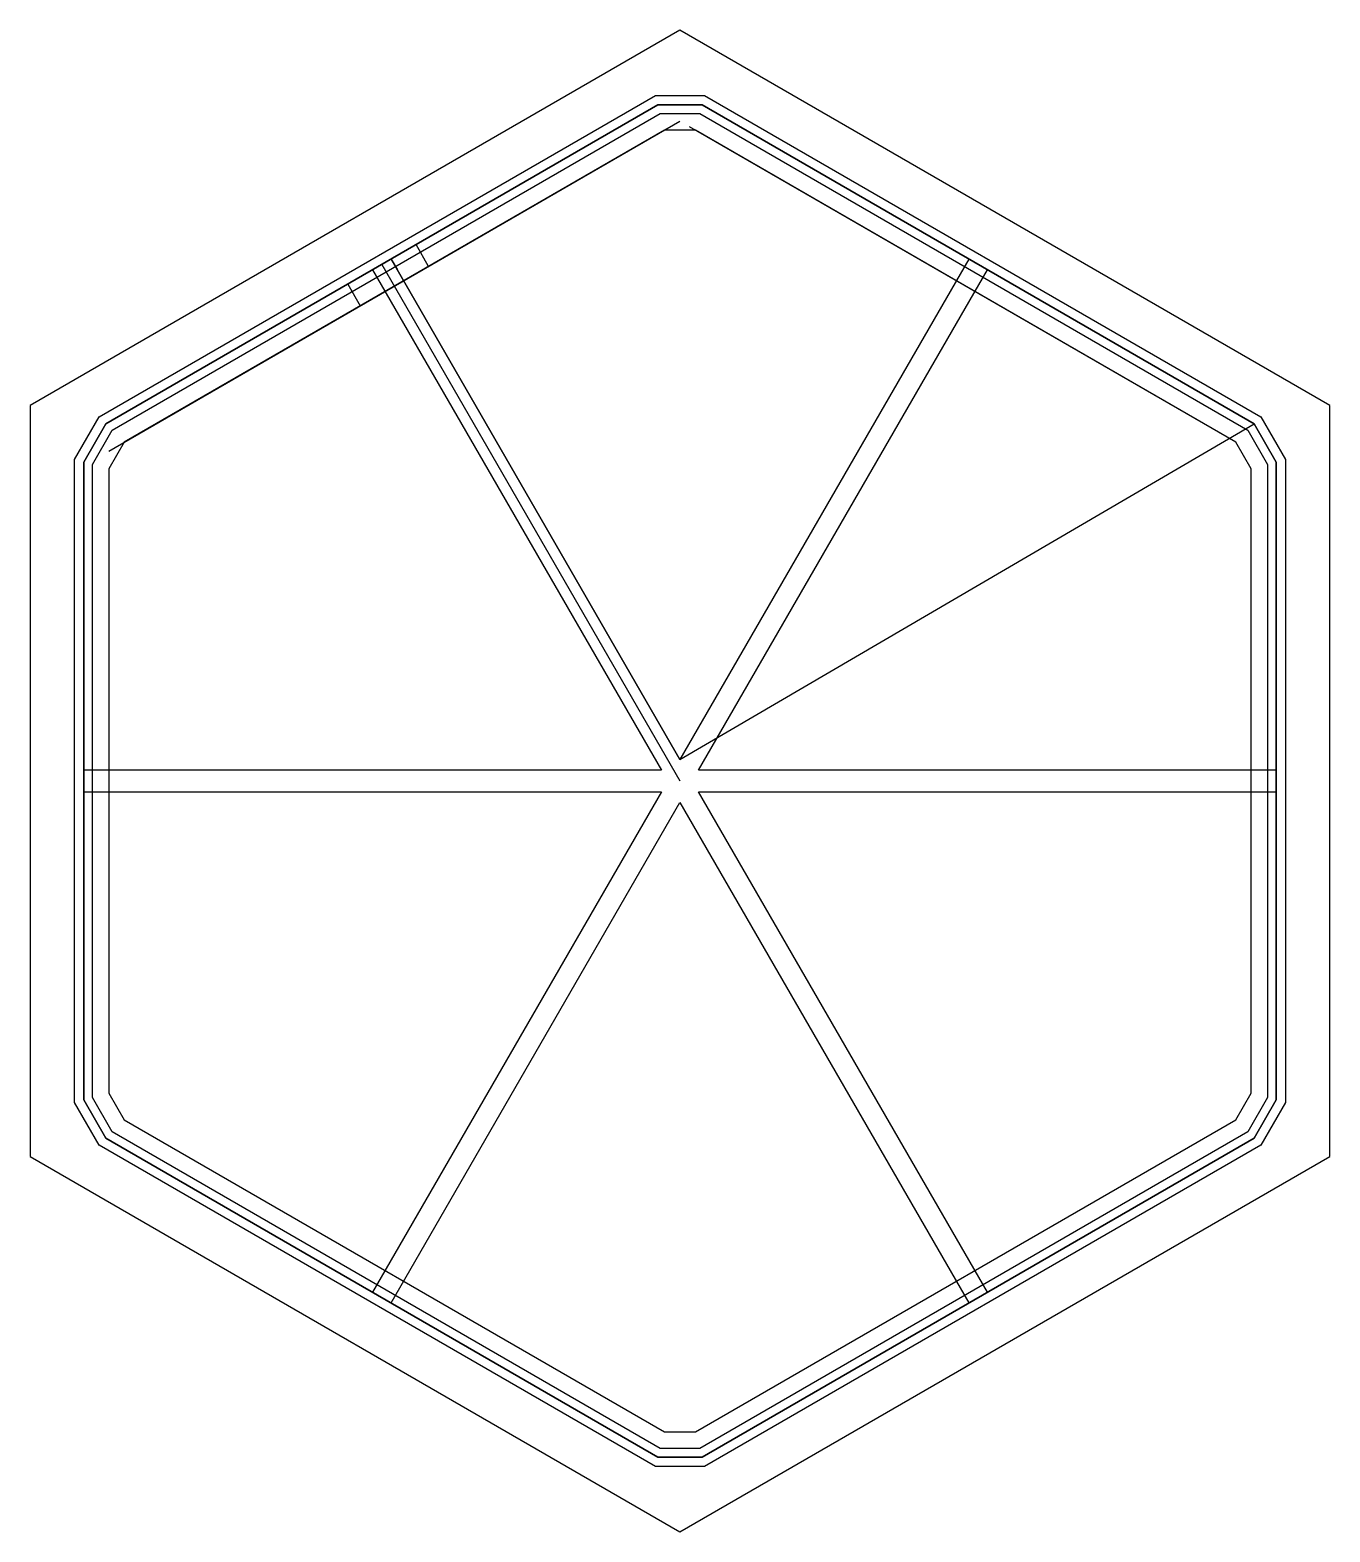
# Model space of a CAD drawing. Header units: millimetres. Extents: x -91 to 91, y -105 to 105.
import ezdxf

# ---------------------------------------------------------------- set-up
doc = ezdxf.new("R2010")
doc.units = ezdxf.units.MM
doc.layers.get('0').update_dxf_attribs({"linetype": 'CONTINUOUS'})

msp = doc.modelspace()

# ---------------------------------------------------------------- linework, layer by layer
for p, q in [((-80.02, 49.76), (-3.08, 94.18)), ((-3.08, 94.18), (-80.02, 49.76)), ((-3.08, 94.18), (3.08, 94.18)), ((3.08, 94.18), (80.02, 49.76)), ((80.02, 49.76), (3.08, 94.18)), ((-79.6, 45.96), (0, 91.92)), ((-1.33, 91.15), (-77.46, 47.2)), ((77.46, 47.2), (1.33, 91.15)), ((-35.04, 71.69), (-36.79, 74.72)), ((-41.55, 71.97), (0, 0)), ((-40.25, 72.72), (-39.39, 71.22)), ((-46.31, 69.22), (-44.56, 66.19)), ((-83.1, 44.42), (-80.02, 49.76)), ((-80.02, 49.76), (-83.1, 44.42)), ((80.02, 49.76), (83.1, 44.42)), ((83.1, 44.42), (80.02, 49.76)), ((-77.46, 47.2), (-79.6, 43.48)), ((79.6, 43.48), (77.46, 47.2)), ((-83.1, -44.42), (-83.1, 44.42)), ((-83.1, 44.42), (-83.1, -44.42)), ((83.1, 44.42), (83.1, -44.42)), ((83.1, -44.42), (83.1, 44.42)), ((-79.6, 43.48), (-79.6, -43.48)), ((79.6, -43.48), (79.6, 43.48)), ((-79.6, -43.48), (-77.46, -47.2)), ((77.46, -47.2), (79.6, -43.48)), ((-80.02, -49.76), (-83.1, -44.42)), ((-83.1, -44.42), (-80.02, -49.76)), ((83.1, -44.42), (80.02, -49.76)), ((80.02, -49.76), (83.1, -44.42)), ((-77.46, -47.2), (-2.14, -90.68)), ((2.14, -90.68), (77.46, -47.2)), ((-3.08, -94.18), (-80.02, -49.76)), ((-80.02, -49.76), (-3.08, -94.18)), ((80.02, -49.76), (3.08, -94.18)), ((3.08, -94.18), (80.02, -49.76)), ((-2.14, -90.68), (2.14, -90.68)), ((3.08, -94.18), (-3.08, -94.18)), ((-3.08, -94.18), (3.08, -94.18))]:
    msp.add_line(p, q)
for points in [[(0, 104.62), (-90.6, 52.31), (-90.6, -52.31), (0, -104.62), (90.6, -52.31), (90.6, 52.31)], [(-3.43, 95.48), (3.43, 95.48), (80.97, 50.71), (84.4, 44.77), (84.4, -44.77), (80.97, -50.71), (3.43, -95.48), (-3.43, -95.48), (-80.97, -50.71), (-84.4, -44.77), (-84.4, 44.77), (-80.97, 50.71)], [(-3.08, 94.18), (-40.25, 72.72), (0, 3), (80.02, 49.76), (3.08, 94.18)], [(-2.76, 92.98), (2.76, 92.98), (79.14, 48.88), (81.9, 44.1), (81.9, -44.1), (79.14, -48.88), (2.76, -92.98), (-2.76, -92.98), (-79.14, -48.88), (-81.9, -44.1), (-81.9, 44.1), (-79.14, 48.88)], [(-79.6, 43.48), (-79.6, -43.48), (-77.46, -47.2), (-2.14, -90.68), (2.14, -90.68), (77.46, -47.2), (79.6, -43.48), (79.6, 43.48), (77.46, 47.2), (2.14, 90.68), (-2.14, 90.68), (-77.46, 47.2)], [(-42.85, 71.22), (-2.6, 1.5), (-83.1, 1.5), (-83.1, -1.5), (-2.6, -1.5), (-42.85, -71.22), (-40.25, -72.72), (0, -3), (40.25, -72.72), (42.85, -71.22), (2.6, -1.5), (83.1, -1.5), (83.1, 1.5), (2.6, 1.5), (42.85, 71.22), (40.25, 72.72), (0, 3), (-40.25, 72.72)]]:
    msp.add_lwpolyline(points, close=True)

doc.saveas('drawing.dxf')
